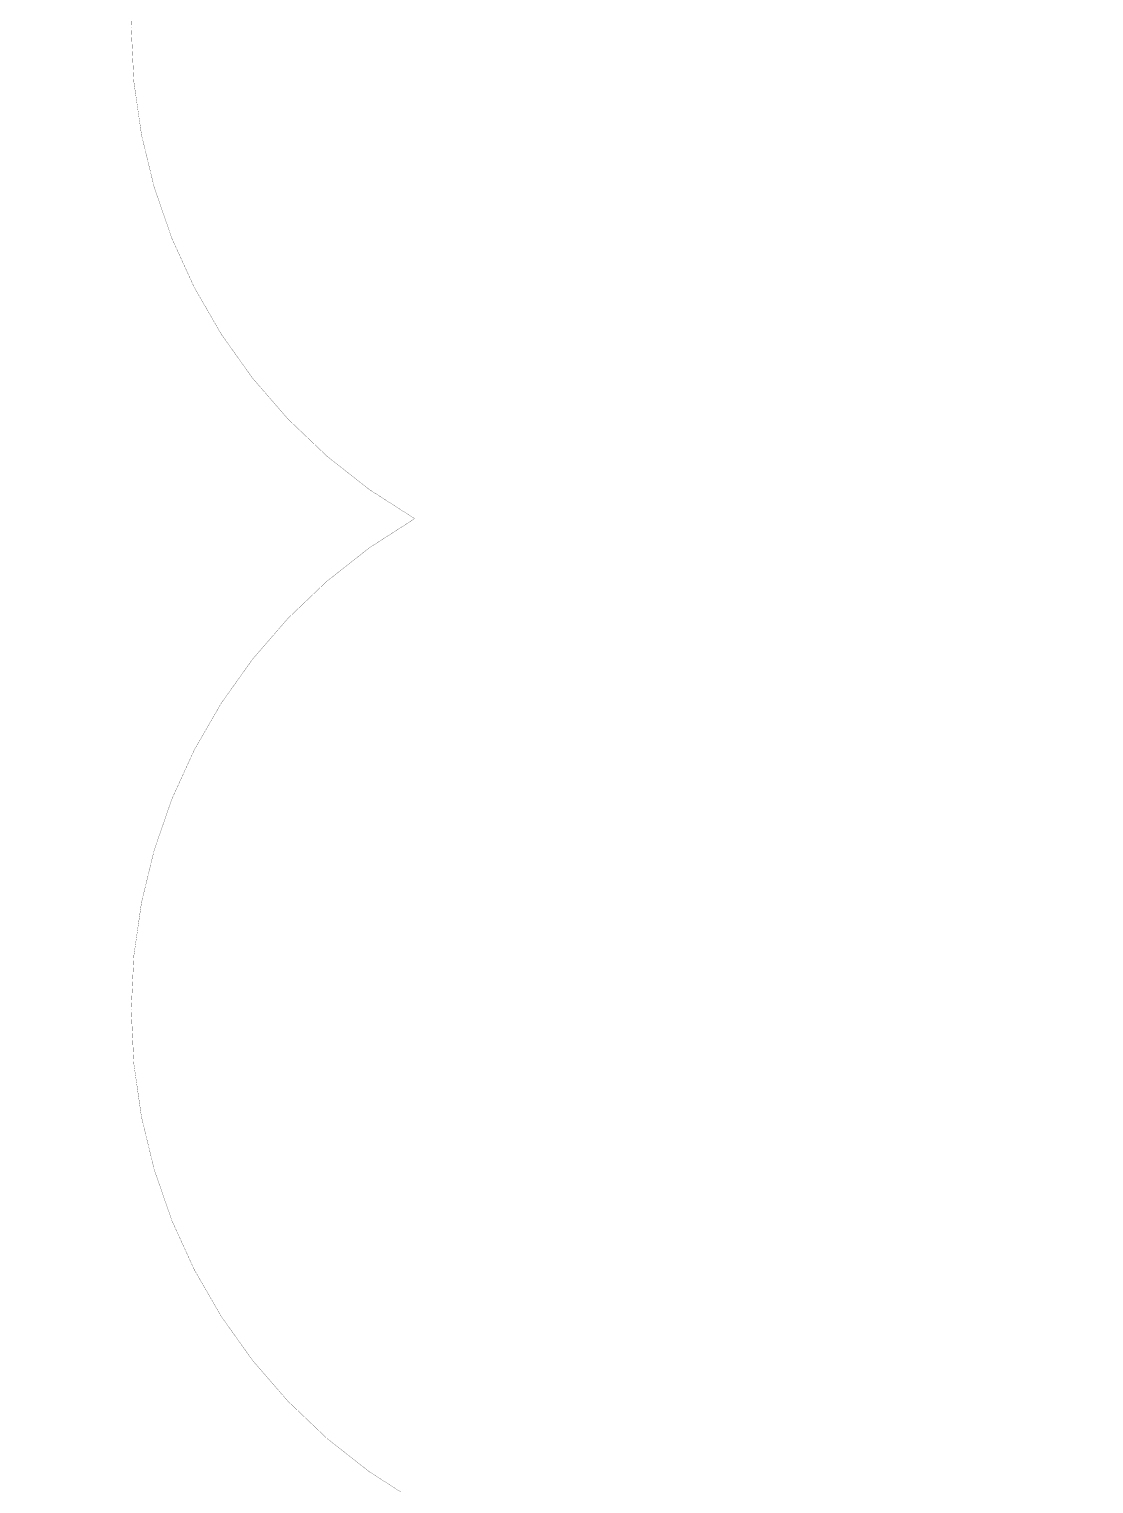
# Model space of a CAD drawing. Extents: x -668857 to 185752, y -270966 to 286822.
# Drawn here: x -245401 to -220413, y 193329 to 227453 of the extents above; entities that cross this region are included whole.
import ezdxf

# ---------------------------------------------------------------- set-up
doc = ezdxf.new("R2010")
doc.units = 0
doc.header["$LTSCALE"] = 1000
doc.layers.add('审图修改', color=2, linetype='CONTINUOUS', plot=False)

msp = doc.modelspace()

# ---------------------------------------------------------------- linework, layer by layer
at = {"layer": '审图修改', "const_width": 5}
for points in [[(-644079.16, 263133.84, -0.57735027), (-562030.93, 263133.84, -0.57735027), (-479982.7, 263133.84, -0.57735027), (-397934.47, 263133.84, -0.57735027), (-315886.24, 263133.84, -0.57735027), (-233838.01, 263133.84, -0.57735027), (-233838.01, 181085.61, -0.57735027), (-233838.01, 99037.38, -0.57735027), (-233838.01, 16989.15, -0.57735027), (-233838.01, -65059.08, -0.57735027), (-233838.01, -147107.31, -0.57735027), (-315886.24, -147107.31, -0.57735027), (-397934.47, -147107.31, -0.57735027), (-479982.7, -147107.31, -0.57735027), (-562030.93, -147107.31, -0.57735027), (-644079.16, -147107.31, -0.57735027), (-644079.16, -65059.08, -0.57735027), (-644079.16, 16989.15, -0.57735027), (-644079.16, 99037.38, -0.57735027), (-644079.16, 181085.61, -0.57735027), (-644079.16, 263133.84, -0.57735027), (-644079.16, 263133.84, -0.57735027)], [(-236351.97, 239007.54, -0.57735027), (-213313.27, 239007.54, -0.57735027), (-190274.57, 239007.54, -0.57735027), (-167235.87, 239007.54, -0.57735027), (-144197.17, 239007.54, -0.57735027), (-121158.47, 239007.54, -0.57735027), (-121158.47, 215968.84, -0.57735027), (-121158.47, 192930.14, -0.57735027), (-121158.47, 169891.44, -0.57735027), (-121158.47, 146852.74, -0.57735027), (-121158.47, 123814.04, -0.57735027), (-121158.47, 100775.34, -0.57735027), (-144197.17, 100775.34, -0.57735027), (-167235.87, 100775.34, -0.57735027), (-190274.57, 100775.34, -0.57735027), (-213313.27, 100775.34, -0.57735027), (-236351.97, 100775.34, -0.57735027), (-236351.97, 123814.04, -0.57735027), (-236351.97, 146852.74, -0.57735027), (-236351.97, 169891.44, -0.57735027), (-236351.97, 192930.14, -0.57735027), (-236351.97, 215968.84, -0.57735027), (-236351.97, 239007.54, -0.57735027), (-236351.97, 239007.54, -0.57735027)]]:
    msp.add_lwpolyline(points, format="xyb", dxfattribs=at)

doc.saveas('drawing.dxf')
